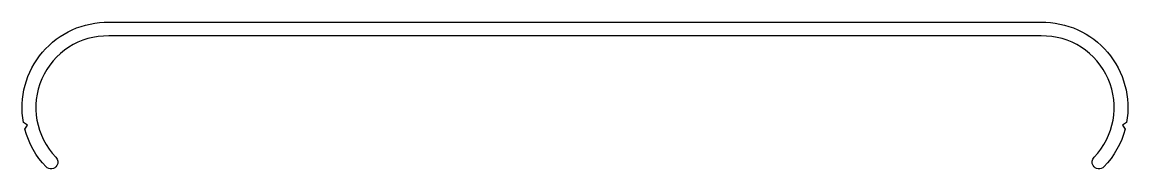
# Model space of a CAD drawing. Extents: x 296 to 392.8, y 156.9 to 169.8.
import ezdxf

# ---------------------------------------------------------------- set-up
doc = ezdxf.new("R2010")
doc.units = 0
doc.header["$LTSCALE"] = 15
doc.layers.get('0').update_dxf_attribs({"linetype": 'CONTINUOUS'})

msp = doc.modelspace()

# ---------------------------------------------------------------- linework, layer by layer
at = {"color": 0, "ltscale": 0.05}
msp.add_lwpolyline([(303.644, 169.786), (344.394, 169.796), (385.252, 169.786, -0.472528), (392.73, 160.991), (392.383, 160.763), (392.605, 160.424, -0.128663), (390.752, 157.126, -0.498636), (389.801, 157.243), (389.801, 157.243, -0.334543), (389.889, 157.96, 0.668926), (385.253, 168.586), (344.394, 168.596), (303.643, 168.586, 0.668926), (299.007, 157.96, -0.334543), (299.095, 157.243), (299.095, 157.243, -0.498636), (298.144, 157.126, -0.128486), (296.293, 160.419), (296.518, 160.763), (296.166, 160.994, -0.472385)], format="xyb", close=True, dxfattribs=at)

doc.saveas('drawing.dxf')
